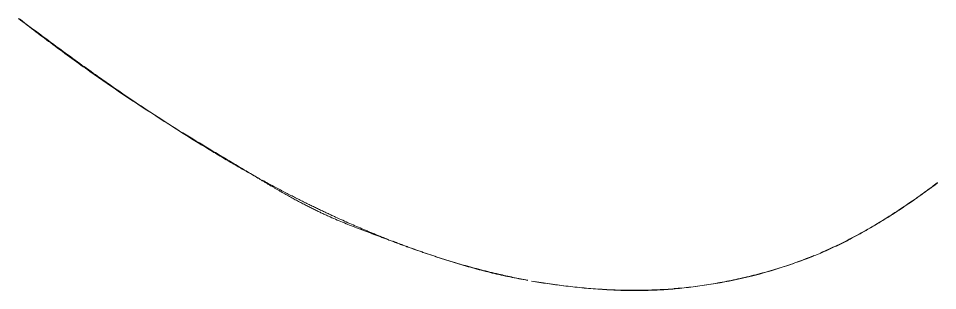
# Model space of a CAD drawing. Header units: millimetres. Extents: x 1680 to 166026, y 35966 to 91121.
# Drawn here: x 40180.9 to 40299.3, y 51540.7 to 51575.8 of the extents above; entities that cross this region are included whole.
import ezdxf

# ---------------------------------------------------------------- set-up
doc = ezdxf.new("R2010")
doc.units = ezdxf.units.MM
doc.linetypes.add('IMPORT-ACAD_ISO03W100', pattern=[762, 304.8, -457.2])
doc.layers.add('A-GENM', color=13, linetype='Continuous', lineweight=18)

# ---------------------------------------------------------------- blocks, each defined once
blk = doc.blocks.new('Fritz-Hansen_SH210 - Default-307160-mebel yerləşmə planı')
at = {"layer": 'A-GENM', "color": 253, "linetype": 'IMPORT-ACAD_ISO03W100'}
for points, knots in [([(168.76, 284.52), (168.78, 284.51), (169.18, 284.38), (170.32, 284.02), (172.17, 283.38), (174.36, 282.56), (177.25, 281.37), (180.79, 279.7), (183.51, 278.16), (184.84, 277.34)], [0.21846711, 0.21846711, 0.21846711, 0.21846711, 0.21875, 0.22321429, 0.23214286, 0.24107143, 0.25, 0.26785714, 0.28571429, 0.28571429, 0.28571429, 0.28571429]), ([(209.15, 248.95), (208.56, 250.2), (207.23, 252.83), (205, 256.81), (202.43, 260.78), (199.61, 264.47), (196.47, 267.92), (193.06, 271.2), (189.44, 274.22), (185.67, 276.94), (181.72, 279.26), (177.53, 281.25), (173.93, 282.7), (171.02, 283.77), (169.56, 284.28), (168.83, 284.53)], [0.25088312, 0.25088312, 0.25088312, 0.25088312, 0.2578125, 0.265625, 0.2734375, 0.28125, 0.2890625, 0.296875, 0.3046875, 0.3125, 0.3203125, 0.328125, 0.3359375, 0.33984375, 0.34375, 0.34375, 0.34375, 0.34375]), ([(185.6, 276.86), (187.98, 275.33), (192.77, 271.75), (197.14, 267.29), (199.31, 264.68), (199.48, 264.48)], [0.28913241, 0.28913241, 0.28913241, 0.28913241, 0.32142857, 0.35714286, 0.36019347, 0.36019347, 0.36019347, 0.36019347]), ([(199.57, 264.36), (201.35, 262.19), (204.81, 257.34), (207.64, 252.1), (208.97, 249.27)], [0.36073781, 0.36073781, 0.36073781, 0.36073781, 0.39285714, 0.42857143, 0.42857143, 0.42857143, 0.42857143]), ([(209.34, 248.47), (209.87, 247.32), (210.99, 244.71), (212.53, 240.58), (213.72, 236.84), (214.57, 233.84), (214.99, 232.23), (215.19, 231.41), (215.21, 231.34)], [0.43189129, 0.43189129, 0.43189129, 0.43189129, 0.44642857, 0.46428571, 0.48214286, 0.49107143, 0.5, 0.50087438, 0.50087438, 0.50087438, 0.50087438]), ([(219.38, 175.4), (219.47, 177.35), (219.62, 181.37), (219.74, 188.93), (219.56, 197.16), (219.13, 203.96), (218.76, 208.89), (218.55, 211.9), (218.39, 214.19), (218.22, 216.26), (217.98, 218.55), (217.65, 220.9), (217.16, 223.68), (216.58, 226.13), (215.92, 228.7), (215.37, 230.84), (214.78, 233.12), (213.95, 236.11), (212.82, 239.83), (211.25, 244.22), (210.03, 247.06), (209.37, 248.47)], [0.15685668, 0.15685668, 0.15685668, 0.15685668, 0.16015625, 0.1640625, 0.171875, 0.1796875, 0.18359375, 0.1875, 0.18945312, 0.19140625, 0.1953125, 0.19921875, 0.203125, 0.2109375, 0.21484375, 0.21875, 0.22265625, 0.2265625, 0.234375, 0.2421875, 0.25, 0.25, 0.25, 0.25]), ([(215.34, 230.83), (215.46, 230.34), (215.74, 229.15), (216.27, 226.75), (216.77, 224.25), (217.26, 221.46), (217.64, 219.1), (218.02, 216.39), (218.29, 214.21), (218.42, 213.07)], [0.50293992, 0.50293992, 0.50293992, 0.50293992, 0.50892857, 0.51785714, 0.53571429, 0.54464286, 0.55357143, 0.5625, 0.57142857, 0.57142857, 0.57142857, 0.57142857]), ([(218.46, 212.65), (218.57, 211.64), (218.79, 209.41), (219.16, 204.75), (219.51, 198.14), (219.65, 190.08), (219.56, 182.29), (219.43, 177.91), (219.35, 175.55)], [0.57254051, 0.57254051, 0.57254051, 0.57254051, 0.58035714, 0.58928571, 0.60714286, 0.625, 0.63392857, 0.64285714, 0.64285714, 0.64285714, 0.64285714])]:
    blk.add_open_spline(points, degree=3, knots=knots, dxfattribs=at)

msp = doc.modelspace()

# ---------------------------------------------------------------- block references
at = {"layer": 'A-GENM', "color": 253, "linetype": 'IMPORT-ACAD_ISO03W100', "rotation": 234.9999999999996}
msp.add_blockref('Fritz-Hansen_SH210 - Default-307160-mebel yerləşmə planı', (40163.01, 51856.09), dxfattribs=at)

doc.saveas('drawing.dxf')
